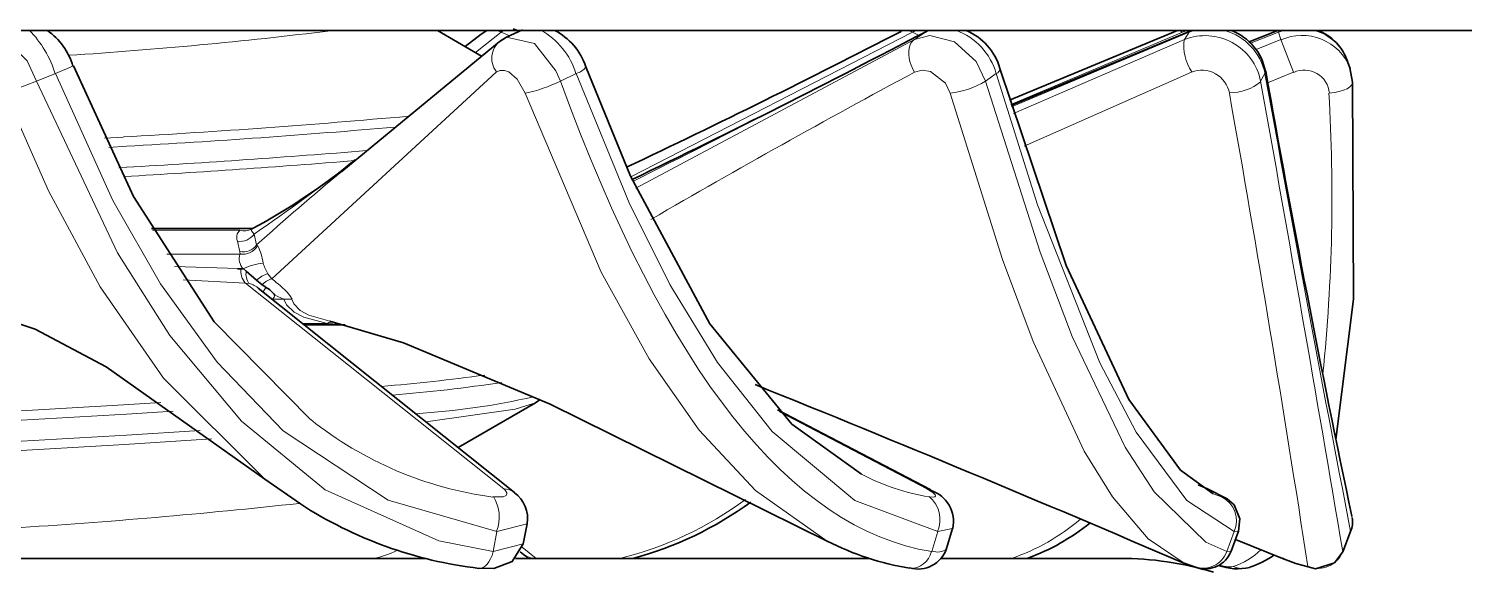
# Model space of a CAD drawing. Extents: x 218 to 1434, y 54 to 743.
# Drawn here: x 595.036 to 597.719, y 665.601 to 666.615 of the extents above; entities that cross this region are included whole.
import ezdxf

# ---------------------------------------------------------------- set-up
doc = ezdxf.new("R2010")
doc.units = 0

msp = doc.modelspace()

# ---------------------------------------------------------------- linework, layer by layer
at = {"color": 7, "lineweight": 35}
msp.add_line((736.6846, 666.6122), (452.3154, 666.6122), dxfattribs=at)
at = {"color": 7, "lineweight": 35, "ltscale": 0.002381}
msp.add_line((595.8827, 666.5645), (595.8003, 666.6122), dxfattribs=at)
at = {"color": 7, "lineweight": 35, "ltscale": 0.000937605}
msp.add_line((595.852, 666.5823), (595.8817, 666.6052), dxfattribs=at)
at = {"color": 7, "lineweight": 13, "ltscale": 0.001531}
msp.add_line((595.9194, 666.6091), (595.8714, 666.571), dxfattribs=at)
at = {"color": 7, "lineweight": 35, "ltscale": 0.000324643}
msp.add_line((595.8817, 666.6052), (595.8926, 666.6122), dxfattribs=at)
at = {"color": 7, "lineweight": 35, "ltscale": 0.00041245}
msp.add_line((595.9152, 666.5909), (595.9293, 666.5996), dxfattribs=at)
at = {"color": 7, "lineweight": 13, "ltscale": 0.000132892}
msp.add_line((595.9238, 666.6121), (595.9194, 666.6091), dxfattribs=at)
at = {"color": 7, "lineweight": 13, "ltscale": 0.000436076}
msp.add_line((595.9194, 666.6091), (595.9355, 666.6025), dxfattribs=at)
at = {"color": 7, "lineweight": 35, "ltscale": 0.000822737}
msp.add_line((595.9592, 666.6133), (595.9293, 666.5996), dxfattribs=at)
at = {"color": 7, "lineweight": 35, "ltscale": 0.000306869}
msp.add_line((595.9417, 666.6155), (595.9531, 666.611), dxfattribs=at)
at = {"color": 7, "lineweight": 13, "ltscale": 0.014786}
msp.add_line((596.6876, 666.6091), (596.1613, 666.3392), dxfattribs=at)
at = {"color": 7, "lineweight": 13, "ltscale": 0.014737}
msp.add_line((596.1711, 666.3177), (596.6912, 666.5951), dxfattribs=at)
at = {"color": 7, "lineweight": 13, "ltscale": 0.000203578}
msp.add_line((596.6951, 666.6124), (596.6876, 666.6091), dxfattribs=at)
at = {"color": 7, "lineweight": 13, "ltscale": 0.000350092}
msp.add_line((596.6876, 666.6091), (596.7001, 666.6027), dxfattribs=at)
at = {"color": 7, "lineweight": 13, "ltscale": 0.000625501}
msp.add_line((596.712, 666.6091), (596.6912, 666.5951), dxfattribs=at)
at = {"color": 7, "lineweight": 13, "ltscale": 0.000199558}
msp.add_line((596.7193, 666.6122), (596.712, 666.6091), dxfattribs=at)
at = {"color": 7, "lineweight": 35, "ltscale": 0.008484}
msp.add_line((596.869, 666.4824), (597.1827, 666.6119), dxfattribs=at)
at = {"color": 7, "lineweight": 13, "ltscale": 0.008693}
msp.add_line((597.192, 666.6091), (596.8714, 666.4743), dxfattribs=at)
at = {"color": 7, "lineweight": 35, "ltscale": 0.009094}
msp.add_line((596.872, 666.4723), (597.2079, 666.6118), dxfattribs=at)
at = {"color": 7, "lineweight": 13, "ltscale": 0.009006}
msp.add_line((597.205, 666.6091), (596.8728, 666.4697), dxfattribs=at)
at = {"color": 7, "lineweight": 13, "ltscale": 0.008697}
msp.add_line((596.8766, 666.4574), (597.1961, 666.5951), dxfattribs=at)
at = {"color": 7, "lineweight": 13, "ltscale": 0.000241311}
msp.add_line((597.201, 666.6123), (597.192, 666.6091), dxfattribs=at)
at = {"color": 7, "lineweight": 13, "ltscale": 0.000413584}
msp.add_line((597.205, 666.6091), (597.1961, 666.5951), dxfattribs=at)
at = {"color": 7, "lineweight": 13, "ltscale": 0.000237925}
msp.add_line((597.2139, 666.6122), (597.205, 666.6091), dxfattribs=at)
at = {"color": 7, "lineweight": 13, "ltscale": 0.000101514}
msp.add_line((597.2079, 666.6118), (597.205, 666.6091), dxfattribs=at)
at = {"color": 7, "lineweight": 35, "ltscale": 0.00144}
msp.add_line((597.3169, 666.5912), (597.3705, 666.6122), dxfattribs=at)
at = {"color": 7, "lineweight": 13, "ltscale": 0.001403}
msp.add_line((597.3716, 666.6091), (597.3195, 666.5884), dxfattribs=at)
at = {"color": 7, "lineweight": 13, "ltscale": 0.001244}
msp.add_line((597.3297, 666.5765), (597.3759, 666.5951), dxfattribs=at)
at = {"color": 7, "lineweight": 13, "ltscale": 8.39649e-05}
msp.add_line((597.3705, 666.6122), (597.3716, 666.6091), dxfattribs=at)
at = {"color": 7, "lineweight": 13, "ltscale": 0.000252845}
msp.add_line((597.3812, 666.6123), (597.3716, 666.6091), dxfattribs=at)
at = {"color": 7, "lineweight": 13, "ltscale": 0.000364944}
msp.add_line((597.3716, 666.6091), (597.3759, 666.5951), dxfattribs=at)
at = {"color": 7, "lineweight": 13, "ltscale": 0.001632}
msp.add_line((597.3759, 666.5951), (597.3998, 666.5344), dxfattribs=at)
at = {"color": 7, "lineweight": 35, "ltscale": 0.009517}
msp.add_line((595.6213, 666.3491), (595.9152, 666.5909), dxfattribs=at)
at = {"color": 7, "lineweight": 13, "ltscale": 0.000900018}
msp.add_line((595.1198, 666.5459), (595.0867, 666.5316), dxfattribs=at)
at = {"color": 7, "lineweight": 35, "ltscale": 0.000394763}
msp.add_line((597.5002, 666.5558), (597.5054, 666.541), dxfattribs=at)
at = {"color": 7, "lineweight": 35, "ltscale": 0.000674521}
msp.add_line((597.505, 666.5422), (597.5101, 666.5157), dxfattribs=at)
at = {"color": 7, "lineweight": 13, "ltscale": 0.001548}
msp.add_line((595.0509, 666.5176), (594.9932, 666.4952), dxfattribs=at)
at = {"color": 7, "lineweight": 13, "ltscale": 0.000961437}
msp.add_line((595.0867, 666.5316), (595.0509, 666.5176), dxfattribs=at)
at = {"color": 7, "lineweight": 13, "ltscale": 0.014236}
msp.add_line((595.4909, 666.1484), (595.9096, 666.5344), dxfattribs=at)
at = {"color": 7, "lineweight": 13, "ltscale": 0.000822539}
msp.add_line((596.0596, 666.5316), (596.0298, 666.5176), dxfattribs=at)
at = {"color": 7, "lineweight": 13, "ltscale": 0.000614158}
msp.add_line((596.8443, 666.5316), (596.8241, 666.5176), dxfattribs=at)
at = {"color": 7, "lineweight": 13, "ltscale": 0.008554}
msp.add_line((596.8961, 666.3959), (597.209, 666.5344), dxfattribs=at)
at = {"color": 7, "lineweight": 13, "ltscale": 0.000404853}
msp.add_line((597.3463, 666.5316), (597.3381, 666.5176), dxfattribs=at)
at = {"color": 7, "lineweight": 13, "ltscale": 0.000120002}
msp.add_line((597.3472, 666.5363), (597.3463, 666.5316), dxfattribs=at)
at = {"color": 7, "lineweight": 13, "ltscale": 0.001315}
msp.add_line((597.3512, 666.5144), (597.3998, 666.5344), dxfattribs=at)
at = {"color": 7, "lineweight": 13, "ltscale": 0.00088662}
msp.add_line((595.2135, 666.4133), (595.1781, 666.4111), dxfattribs=at)
at = {"color": 7, "lineweight": 13, "ltscale": 0.000823897}
msp.add_line((595.2191, 666.396), (595.1862, 666.394), dxfattribs=at)
at = {"color": 7, "lineweight": 13, "ltscale": 0.000357694}
msp.add_line((595.2191, 666.3566), (595.2048, 666.3558), dxfattribs=at)
at = {"color": 7, "lineweight": 35, "ltscale": 0.003648}
msp.add_line((595.2657, 666.2424), (595.4117, 666.2424), dxfattribs=at)
at = {"color": 7, "lineweight": 13, "ltscale": 0.00408}
msp.add_line((595.2674, 666.2396), (595.4306, 666.2396), dxfattribs=at)
at = {"color": 7, "lineweight": 35, "ltscale": 0.001056}
msp.add_line((595.4117, 666.2424), (595.4539, 666.2424), dxfattribs=at)
at = {"color": 7, "lineweight": 13, "ltscale": 0.00021668}
msp.add_line((595.4306, 666.2396), (595.4258, 666.2324), dxfattribs=at)
at = {"color": 7, "lineweight": 13, "ltscale": 0.000494076}
msp.add_line((595.4307, 666.1992), (595.4266, 666.2186), dxfattribs=at)
at = {"color": 7, "lineweight": 13, "ltscale": 8.17877e-05}
msp.add_line((595.453, 666.2415), (595.4525, 666.2383), dxfattribs=at)
at = {"color": 7, "lineweight": 13, "ltscale": 0.000202597}
msp.add_line((595.4577, 666.2321), (595.4525, 666.2383), dxfattribs=at)
at = {"color": 7, "lineweight": 13, "ltscale": 4.8852e-05}
msp.add_line((595.4545, 666.2427), (595.453, 666.2415), dxfattribs=at)
at = {"color": 7, "lineweight": 13, "ltscale": 0.000516045}
msp.add_line((595.4622, 666.2119), (595.4577, 666.2321), dxfattribs=at)
at = {"color": 7, "lineweight": 13, "ltscale": 0.003419}
msp.add_line((595.4314, 666.1946), (595.2946, 666.1946), dxfattribs=at)
at = {"color": 7, "lineweight": 13, "ltscale": 0.000117403}
msp.add_line((595.4314, 666.1946), (595.4307, 666.1992), dxfattribs=at)
at = {"color": 7, "lineweight": 13, "ltscale": 6.37408e-05}
msp.add_line((595.4639, 666.21), (595.4622, 666.2119), dxfattribs=at)
at = {"color": 7, "lineweight": 13, "ltscale": 0.002485}
msp.add_line((595.4081, 666.1683), (595.3087, 666.1716), dxfattribs=at)
at = {"color": 7, "lineweight": 13, "ltscale": 0.00045933}
msp.add_line((595.4265, 666.1681), (595.4081, 666.1683), dxfattribs=at)
at = {"color": 7, "lineweight": 35, "ltscale": 0.000152588}
msp.add_line((595.4326, 666.1674), (595.4265, 666.1674), dxfattribs=at)
at = {"color": 7, "lineweight": 35, "ltscale": 9.61304e-05}
msp.add_line((595.4365, 666.1674), (595.4326, 666.1674), dxfattribs=at)
at = {"color": 7, "lineweight": 35, "ltscale": 0.000187782}
msp.add_line((595.4427, 666.1628), (595.4368, 666.1675), dxfattribs=at)
at = {"color": 7, "lineweight": 13, "ltscale": 0.002902}
msp.add_line((595.4412, 666.1407), (595.3253, 666.1469), dxfattribs=at)
at = {"color": 7, "lineweight": 13, "ltscale": 0.015422}
msp.add_line((595.9239, 665.7566), (595.4412, 666.1407), dxfattribs=at)
at = {"color": 7, "lineweight": 13, "ltscale": 0.000172228}
msp.add_line((595.4412, 666.1407), (595.4481, 666.1399), dxfattribs=at)
at = {"color": 7, "lineweight": 35, "ltscale": 0.000635046}
msp.add_line((595.4427, 666.1628), (595.4619, 666.1462), dxfattribs=at)
at = {"color": 7, "lineweight": 35, "ltscale": 0.000346025}
msp.add_line((595.4619, 666.1462), (595.4727, 666.1375), dxfattribs=at)
at = {"color": 7, "lineweight": 35, "ltscale": 0.000200634}
msp.add_line((595.4792, 666.1329), (595.4727, 666.1375), dxfattribs=at)
at = {"color": 7, "lineweight": 13, "ltscale": 0.000304075}
msp.add_line((595.4909, 666.1484), (595.4833, 666.158), dxfattribs=at)
at = {"color": 7, "lineweight": 13, "ltscale": 0.000227821}
msp.add_line((595.498, 666.1427), (595.4909, 666.1484), dxfattribs=at)
at = {"color": 7, "lineweight": 35, "ltscale": 0.015312}
msp.add_line((595.944, 665.7493), (595.4653, 666.1313), dxfattribs=at)
at = {"color": 7, "lineweight": 13, "ltscale": 0.000251219}
msp.add_line((595.4797, 666.1326), (595.4745, 666.124), dxfattribs=at)
at = {"color": 7, "lineweight": 13, "ltscale": 0.000126068}
msp.add_line((595.492, 666.1104), (595.4951, 666.1143), dxfattribs=at)
at = {"color": 7, "lineweight": 13, "ltscale": 0.000527954}
msp.add_line((595.492, 666.1104), (595.5131, 666.1104), dxfattribs=at)
at = {"color": 7, "lineweight": 13, "ltscale": 0.000101823}
msp.add_line((595.4965, 666.1182), (595.4951, 666.1143), dxfattribs=at)
at = {"color": 7, "lineweight": 13, "ltscale": 0.00046008}
msp.add_line((595.5131, 666.1104), (595.4965, 666.1182), dxfattribs=at)
at = {"color": 7, "lineweight": 13, "ltscale": 0.000378421}
msp.add_line((595.5131, 666.1104), (595.5283, 666.1104), dxfattribs=at)
at = {"color": 7, "lineweight": 13, "ltscale": 0.00114}
msp.add_line((595.5483, 666.0652), (595.5939, 666.0652), dxfattribs=at)
at = {"color": 7, "lineweight": 35, "ltscale": 0.001898}
msp.add_line((595.5518, 666.0624), (595.6277, 666.0624), dxfattribs=at)
at = {"color": 7, "lineweight": 13, "ltscale": 0.000790685}
msp.add_line((595.6255, 666.0631), (595.5939, 666.0652), dxfattribs=at)
at = {"color": 7, "lineweight": 35, "ltscale": 0.000260318}
msp.add_line((595.9919, 665.9235), (595.9836, 665.9172), dxfattribs=at)
at = {"color": 7, "lineweight": 13, "ltscale": 0.007103}
msp.add_line((595.2135, 665.9133), (594.9299, 665.8969), dxfattribs=at)
at = {"color": 7, "lineweight": 13, "ltscale": 0.007057}
msp.add_line((595.2191, 665.896), (594.9373, 665.8798), dxfattribs=at)
at = {"color": 7, "lineweight": 13, "ltscale": 0.00175}
msp.add_line((595.2834, 665.9176), (595.2135, 665.9133), dxfattribs=at)
at = {"color": 7, "lineweight": 13, "ltscale": 0.002192}
msp.add_line((595.3066, 665.9014), (595.2191, 665.896), dxfattribs=at)
at = {"color": 7, "lineweight": 35, "ltscale": 0.004181}
msp.add_line((595.9836, 665.9172), (595.839, 665.8333), dxfattribs=at)
at = {"color": 7, "lineweight": 35, "ltscale": 0.008068}
msp.add_line((596.7219, 665.7546), (596.4357, 665.9038), dxfattribs=at)
at = {"color": 7, "lineweight": 13, "ltscale": 0.00775}
msp.add_line((596.7143, 665.7566), (596.4394, 665.8999), dxfattribs=at)
at = {"color": 7, "lineweight": 13, "ltscale": 0.006639}
msp.add_line((595.2191, 665.8566), (594.954, 665.8413), dxfattribs=at)
at = {"color": 7, "lineweight": 13, "ltscale": 0.004085}
msp.add_line((595.3782, 665.8497), (595.2151, 665.8394), dxfattribs=at)
at = {"color": 7, "lineweight": 13, "ltscale": 0.003454}
msp.add_line((595.357, 665.8652), (595.2191, 665.8566), dxfattribs=at)
at = {"color": 7, "lineweight": 13, "ltscale": 0.006357}
msp.add_line((595.2151, 665.8394), (594.9613, 665.8245), dxfattribs=at)
at = {"color": 7, "lineweight": 35, "ltscale": 0.002026}
msp.add_line((595.4777, 665.7747), (595.544, 665.7281), dxfattribs=at)
at = {"color": 7, "lineweight": 35, "ltscale": 0.000469639}
msp.add_line((597.239, 665.7562), (597.2217, 665.7636), dxfattribs=at)
at = {"color": 7, "lineweight": 13, "ltscale": 0.000406726}
msp.add_line((597.2376, 665.7566), (597.2227, 665.763), dxfattribs=at)
at = {"color": 7, "lineweight": 13, "ltscale": 0.000195795}
msp.add_line((596.7143, 665.7566), (596.7219, 665.7546), dxfattribs=at)
at = {"color": 7, "lineweight": 13, "ltscale": 0.000408825}
msp.add_line((597.265, 665.7413), (597.2496, 665.7468), dxfattribs=at)
at = {"color": 7, "lineweight": 13, "ltscale": 0.001453}
msp.add_line((595.9113, 665.6768), (595.9677, 665.6912), dxfattribs=at)
at = {"color": 7, "lineweight": 35, "ltscale": 0.000950123}
msp.add_line((595.9603, 665.6539), (595.9677, 665.6912), dxfattribs=at)
at = {"color": 7, "lineweight": 13, "ltscale": 0.000706853}
msp.add_line((596.7348, 665.6768), (596.7626, 665.6821), dxfattribs=at)
at = {"color": 7, "lineweight": 35, "ltscale": 0.00097367}
msp.add_line((596.7513, 665.6448), (596.7626, 665.6821), dxfattribs=at)
at = {"color": 7, "lineweight": 13, "ltscale": 0.000952624}
msp.add_line((595.9044, 665.6393), (595.9113, 665.6768), dxfattribs=at)
at = {"color": 7, "lineweight": 13, "ltscale": 0.000975891}
msp.add_line((596.7239, 665.6393), (596.7348, 665.6768), dxfattribs=at)
at = {"color": 7, "lineweight": 13, "ltscale": 0.000996768}
msp.add_line((597.2751, 665.6393), (597.2888, 665.6768), dxfattribs=at)
at = {"color": 7, "lineweight": 35, "ltscale": 0.000995477}
msp.add_line((597.283, 665.6398), (597.2968, 665.6772), dxfattribs=at)
at = {"color": 7, "lineweight": 13, "ltscale": 0.0002001}
msp.add_line((597.2888, 665.6768), (597.2968, 665.6772), dxfattribs=at)
at = {"color": 7, "lineweight": 13, "ltscale": 0.002361}
msp.add_line((597.2913, 665.6616), (597.379, 665.6266), dxfattribs=at)
at = {"color": 7, "lineweight": 35, "ltscale": 0.002363}
msp.add_line((597.2913, 665.6616), (597.379, 665.6265), dxfattribs=at)
at = {"color": 7, "lineweight": 13, "ltscale": 0.001006}
msp.add_line((597.4916, 665.6393), (597.5063, 665.6768), dxfattribs=at)
at = {"color": 7, "lineweight": 35, "ltscale": 0.001004}
msp.add_line((597.4917, 665.639), (597.5063, 665.6765), dxfattribs=at)
at = {"color": 7, "lineweight": 13, "ltscale": 0.001444}
msp.add_line((595.9603, 665.6539), (595.9044, 665.6393), dxfattribs=at)
at = {"color": 7, "lineweight": 35, "ltscale": 0.000198745}
msp.add_line((595.9549, 665.6387), (595.9611, 665.6337), dxfattribs=at)
at = {"color": 7, "lineweight": 13, "ltscale": 0.000830483}
msp.add_line((595.9586, 665.6473), (595.9846, 665.6266), dxfattribs=at)
at = {"color": 7, "lineweight": 35, "ltscale": 0.000235386}
msp.add_line((595.9611, 665.6337), (595.9688, 665.6283), dxfattribs=at)
at = {"color": 7, "lineweight": 13, "ltscale": 0.000195694}
msp.add_line((597.283, 665.6398), (597.2751, 665.6393), dxfattribs=at)
at = {"color": 7, "lineweight": 35, "ltscale": 0.019809}
msp.add_line((595.7769, 665.6265), (594.9845, 665.6265), dxfattribs=at)
at = {"color": 7, "lineweight": 35, "ltscale": 0.016498}
msp.add_line((596.606, 665.6265), (595.9461, 665.6265), dxfattribs=at)
at = {"color": 7, "lineweight": 35, "ltscale": 0.008369}
msp.add_line((597.0754, 665.6265), (596.7407, 665.6265), dxfattribs=at)
at = {"color": 7, "lineweight": 35, "ltscale": 0.000626425}
msp.add_line((597.2187, 665.6096), (597.1951, 665.6179), dxfattribs=at)
at = {"color": 7, "lineweight": 13}
for points in [[(594.9875, 666.6022), (595.0337, 666.5553), (595.0509, 666.5176)], [(595.9293, 666.5996), (595.9813, 666.5878), (596.0215, 666.5368), (596.0298, 666.5176)], [(596.6912, 666.5951), (596.7202, 666.6027), (596.7663, 666.5909), (596.8068, 666.554), (596.8241, 666.5176)], [(595.0509, 666.5176), (595.2025, 666.197), (595.3002, 666.043), (595.4342, 665.8828), (595.5901, 665.7547), (595.803, 665.659), (595.9044, 665.6393)], [(595.9113, 665.6768), (595.7078, 665.7352), (595.5118, 665.8645), (595.3885, 665.9927), (595.2827, 666.1393), (595.1937, 666.2948), (595.0867, 666.5316)], [(595.9096, 666.5344), (595.9168, 666.5378), (595.9251, 666.5378), (595.9332, 666.5347), (595.949, 666.5213), (595.9639, 666.4952)], [(596.7348, 665.6768), (596.5798, 665.7349), (596.4253, 665.8632), (596.3234, 665.9921), (596.2344, 666.1377), (596.1581, 666.2905), (596.0596, 666.5316)], [(596.6915, 666.5344), (596.7059, 666.5382), (596.7213, 666.5358), (596.7493, 666.5136), (596.7581, 666.4952)], [(596.8241, 666.5176), (596.926, 666.1981), (596.986, 666.0408), (597.0851, 665.8343), (597.1393, 665.7509), (597.236, 665.6569), (597.2751, 665.6393)], [(597.2888, 665.6768), (597.2006, 665.7346), (597.1057, 665.8621), (597.0378, 665.9919), (596.9216, 666.2864), (596.8443, 666.5316)], [(594.9932, 666.4952), (595.0732, 666.3131), (595.1702, 666.1337), (595.2885, 665.9633), (595.4777, 665.7747)], [(595.9639, 666.4952), (596.1061, 666.161), (596.1959, 665.9993), (596.2891, 665.8662), (596.3942, 665.7532), (596.5286, 665.6589)], [(596.7581, 666.4952), (596.8561, 666.1848), (596.9135, 666.0314), (597.0088, 665.8265), (597.0613, 665.7415), (597.1283, 665.6629), (597.1951, 665.6179)], [(595.5131, 666.1104), (595.5178, 666.0999), (595.5325, 666.086), (595.5505, 666.0771), (595.5939, 666.0652)], [(595.5283, 666.1104), (595.5316, 666.1016), (595.5438, 666.0892), (595.5597, 666.0808), (595.5989, 666.0692)], [(595.9836, 665.9172), (595.9456, 665.905), (595.7783, 665.8815)], [(595.9039, 665.7413), (595.9229, 665.7416), (595.9283, 665.7441), (595.9299, 665.7469), (595.9299, 665.7491), (595.9269, 665.7539), (595.9239, 665.7566)], [(596.7182, 665.7413), (596.7277, 665.7408), (596.7295, 665.7413), (596.7307, 665.7426), (596.7308, 665.7437), (596.73, 665.7454), (596.7258, 665.7495), (596.7143, 665.7566)], [(597.265, 665.7413), (597.2675, 665.7407), (597.2685, 665.7408), (597.2674, 665.7419), (597.2629, 665.7448), (597.2376, 665.7566)]]:
    msp.add_lwpolyline(points, dxfattribs=at)
at = {"color": 7, "lineweight": 35}
for points in [[(595.5631, 665.8856), (595.3828, 666.068), (595.2325, 666.3022), (595.1198, 666.5459)], [(596.5923, 665.7836), (596.4624, 665.8774), (596.3092, 666.0646), (596.1607, 666.3405), (596.0775, 666.5446)], [(597.2496, 665.7468), (597.1882, 665.7914), (597.0921, 665.9233), (596.975, 666.1737), (596.8512, 666.5414)], [(597.5101, 666.5157), (597.5118, 666.1107), (597.4788, 665.8484)], [(595.4777, 665.7747), (595.1813, 665.9844), (595.0482, 666.0546), (594.9815, 666.0767)], [(596.5286, 665.6589), (596.0108, 665.9146), (595.7369, 666.0289), (595.5989, 666.0692)], [(597.239, 665.7562), (597.276, 665.7377), (597.2886, 665.7264), (597.2995, 665.7006), (597.2968, 665.6772)], [(595.9603, 665.6539), (595.9399, 665.6209), (595.9052, 665.6076), (595.8777, 665.608)], [(597.4917, 665.639), (597.4761, 665.618), (597.4407, 665.6071), (597.4038, 665.617), (597.379, 665.6265)]]:
    msp.add_lwpolyline(points, dxfattribs=at)
at = {"color": 7, "lineweight": 13}
for centre, radius, start, end in [((594.8911, 666.4702), 0.2044, 17.4252, 44.287), ((594.5972, 674.6699), 8.1203, 273.6263, 277.09745), ((595.9036, 666.5742), 0.0382, 65.5964, 125.1466), ((595.9432, 666.5602), 0.0416, 121.1942, 217.5351), ((595.9253, 666.4908), 0.1397, 16.8864, 60.8971), ((579.7373, 699.2284), 36.7716, 296.53585, 297.49196), ((596.6755, 666.5886), 0.0236, 59.3824, 112.8622), ((596.7277, 666.4988), 0.121, 15.6832, 70.0001), ((597.1846, 666.6022), 0.00995, 42.6929, 101.0867), ((597.2839, 666.5846), 0.0894, 173.1517, 213.8743), ((597.2343, 666.4965), 0.1061, 11.5001, 111.17), ((597.2429, 666.5103), 0.1057, 11.6124, 74.4322), ((597.4156, 666.506), 0.097, 22.0362, 114.0707), ((597.415, 666.5248), 0.0907, 20.0673, 74.4236), ((596.0519, 666.5635), 0.0322, 283.4466, 323.6199), ((596.8397, 666.5428), 0.0119, 292.4391, 352.8072), ((595.9062, 666.77), 0.281, 281.8577, 296.0848), ((604.3587, 652.212), 16.2454, 118.16166, 120.15128), ((596.7402, 666.6588), 0.1645, 276.2167, 300.701), ((597.2281, 666.4855), 0.0527, 10.61, 111.3233), ((597.2805, 666.5869), 0.091, 269.5884, 309.7025), ((521.4365, 652.7839), 77.134, 9.59386, 10.256141), ((671.7069, 680.0049), 75.5713, 190.269963, 190.929295), ((597.42, 666.4916), 0.0468, 4.4318, 115.2675), ((557.5447, 659.4435), 40.356, 8.79131, 10.06339), ((594.216, 666.3033), 3.2555, 354.146, 3.3776), ((594.3281, 682.2572), 15.8685, 273.19864, 275.12486), ((594.2365, 683.7778), 17.4095, 273.23568, 274.89089), ((594.0876, 685.9433), 19.6192, 273.30621, 274.6196), ((594.0518, 686.2436), 19.9382, 273.34512, 274.58428), ((592.8721, 669.9645), 4.5406, 304.7119, 307.6608), ((598.9226, 662.355), 5.1817, 129.5758, 131.898), ((595.4468, 666.2269), 0.0218, 165.2463, 202.3683), ((595.4311, 666.2509), 0.0326, 262.1434, 324.8146), ((595.4398, 666.265), 0.027, 250.0082, 299.323), ((595.4578, 666.1861), 0.028, 162.2602, 221.2877), ((595.4367, 666.23), 0.0313, 258.8762, 324.7761), ((595.4364, 666.2263), 0.032, 261.0638, 329.5201), ((595.3823, 666.1672), 0.0925, 6.5905, 27.6607), ((595.4706, 666.1642), 0.0379, 174.3648, 218.6081), ((595.4926, 666.0411), 0.1381, 97.4637, 113.9539), ((595.5308, 666.1905), 0.0575, 192.6155, 214.3647), ((595.472, 666.1569), 0.0296, 168.6281, 215.4776), ((595.4377, 666.0973), 0.0439, 48.7061, 76.317), ((595.5, 666.1033), 0.0573, 106.9262, 131.532), ((595.5006, 666.1119), 0.0379, 104.901, 137.5372), ((595.4323, 666.0469), 0.1157, 33.4738, 55.5298), ((595.6037, 666.0483), 0.0196, 77.6431, 119.8691), ((595.3962, 669.5603), 3.625, 274.7358, 277.8054), ((595.4684, 668.986), 3.0645, 274.6323, 278.4851), ((595.6724, 667.2919), 1.3979, 273.5869, 282.6979), ((595.9944, 666.427), 0.6919, 231.4559, 262.4769), ((596.7903, 666.1636), 0.4285, 242.485, 260.3122), ((595.8423, 665.7034), 0.0733, 338.9348, 31.5983), ((595.9228, 665.7222), 0.0344, 51.9466, 88.1802), ((595.9863, 666.2631), 0.655, 283.6398, 306.5055), ((596.6855, 665.6996), 0.0537, 335.0719, 51.8783), ((597.2436, 665.6972), 0.0493, 335.6576, 64.0939), ((594.2567, 677.5444), 11.8849, 273.61259, 276.20809), ((596.746, 665.999), 0.3934, 288.7809, 310.4915), ((597.4603, 665.6951), 0.0495, 338.2386, 12.1536), ((595.6566, 665.7693), 0.1446, 279.5822, 297.9281), ((595.9824, 665.6617), 0.0351, 232.7869, 273.6582), ((596.683, 665.6489), 0.0413, 269.0055, 346.7525), ((596.7345, 665.6672), 0.0288, 249.1459, 306.973), ((597.2303, 665.6553), 0.0473, 249.1496, 340.4073), ((597.2462, 665.7363), 0.1315, 288.0316, 314.6375), ((597.4572, 665.7724), 0.1646, 241.8195, 259.3028), ((597.4451, 665.658), 0.0502, 248.5136, 338.1144), ((597.2806, 665.6724), 0.0615, 251.1672, 275.8632), ((597.3043, 665.6532), 0.0453, 247.3799, 287.3473)]:
    msp.add_arc(centre, radius, start, end, dxfattribs=at)
at = {"color": 7, "lineweight": 35}
for centre, radius, start, end in [((594.9963, 666.508), 0.1285, 17.0696, 54.3257), ((595.9639, 666.5063), 0.1197, 18.674, 62.4957), ((589.4757, 680.5073), 15.6469, 295.26309, 297.35826), ((588.4721, 682.2921), 17.7153, 295.73344, 297.72451), ((596.7445, 666.5101), 0.1111, 16.3418, 66.8946), ((597.2467, 666.5167), 0.1024, 11.0254, 68.8981), ((597.4109, 666.5241), 0.0947, 18.8334, 68.5013), ((624.0558, 671.2776), 27.1257, 190.06657, 191.85406), ((594.8961, 667.2825), 1.1807, 298.2414, 309.4625), ((595.4532, 666.0845), 0.0549, 37.9932, 61.1872), ((582.1726, 630.6546), 38.0536, 66.74854, 68.05547), ((595.9093, 665.7011), 0.0593, 350.3303, 54.2332), ((596.7028, 665.695), 0.0616, 347.8573, 72.2793), ((595.97, 666.3868), 0.7844, 237.1064, 263.2466), ((595.9958, 666.2649), 0.6604, 284.8469, 306.1602), ((596.7639, 666.0111), 0.4085, 289.9406, 308.6902), ((597.4591, 665.6949), 0.0508, 338.6818, 8.4245), ((596.763, 666.1105), 0.5088, 242.5684, 260.8828), ((596.6977, 665.6638), 0.0571, 254.5548, 340.5667), ((597.235, 665.6586), 0.0516, 251.6231, 338.6649), ((597.2684, 665.7643), 0.1621, 287.7704, 305.743), ((597.0754, 665.0261), 0.6005, 73.0947, 89.9956), ((597.2951, 665.7101), 0.103, 249.7685, 282.7657)]:
    msp.add_arc(centre, radius, start, end, dxfattribs=at)
at = {"color": 7, "lineweight": 13}
for centre, major_axis, ratio, start_param, end_param in [((596.7162, 666.5519), (0.0233, -0.0443), 0.604041, 3.208203, 4.792608), ((638.6193, 989.2214), (-41.8831, -323.5838), 0.036032, 6.213936, 6.282131), ((597.4602, 666.5134), (0.05, 0.0023), 0.370729, 4.819521, 6.387614), ((595.8836, 665.6576), (-0.0058, -0.0497), 0.480765, 6.283109, 7.534187)]:
    msp.add_ellipse(centre, major_axis=major_axis, ratio=ratio, start_param=start_param, end_param=end_param, dxfattribs=at)

doc.saveas('drawing.dxf')
